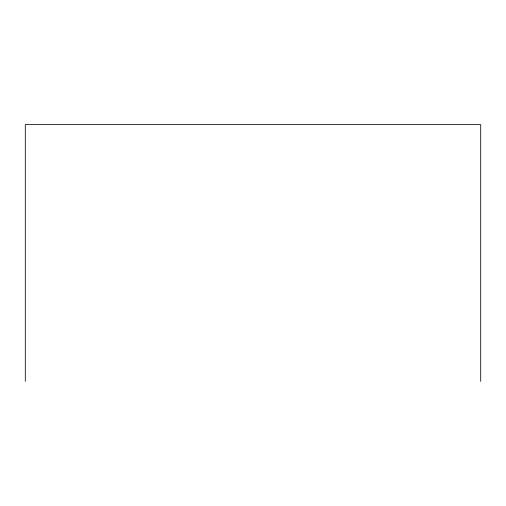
<?xml version="1.0" encoding="UTF-8"?>
<svg xmlns="http://www.w3.org/2000/svg" width="506" height="506" viewBox="0 0 506 506"><rect width="100%" height="100%" fill="white"/><g stroke="black" fill="none" stroke-linecap="round" stroke-linejoin="round"><path stroke-width="0.76" d="M480.7 381.397L480.7 124.602L25.3 124.602L25.3 381.397"/></g></svg>
